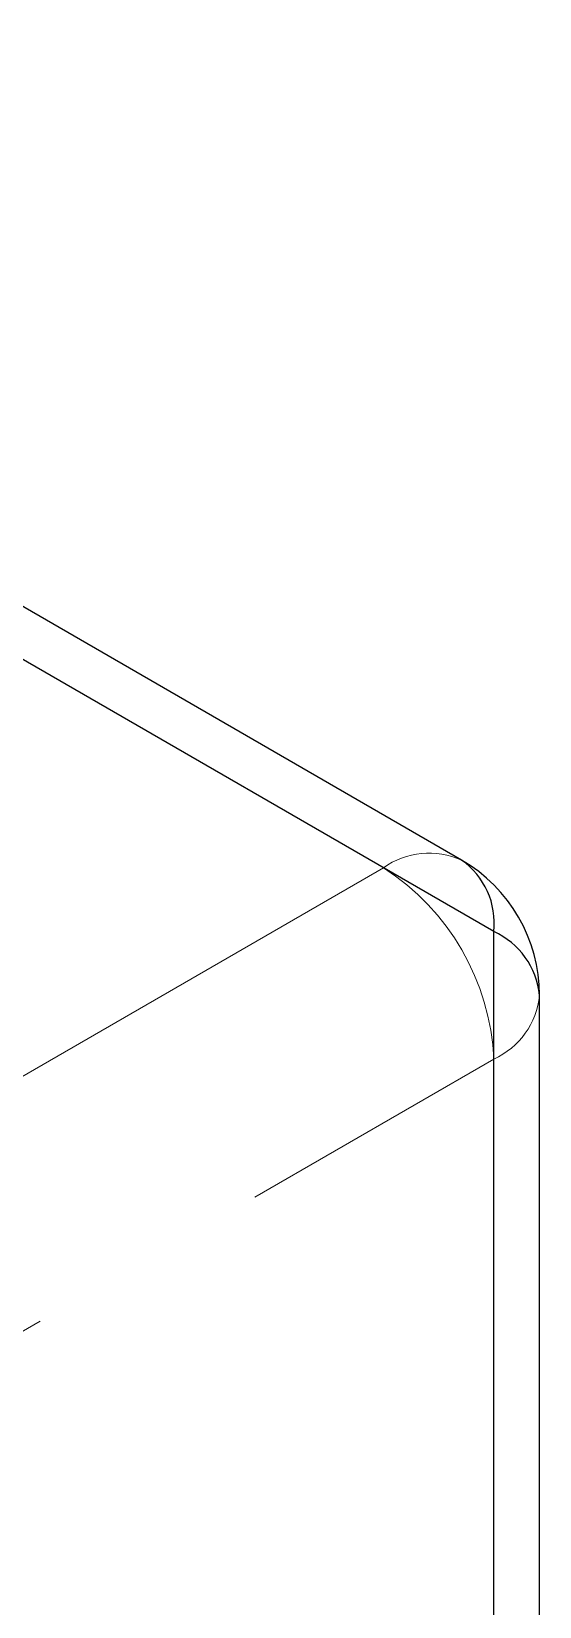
# Model space of a CAD drawing. Header units: millimetres. Extents: x 0 to 841, y 0 to 2287.
# Drawn here: x 583.565 to 584.867, y 219.509 to 223.544 of the extents above; entities that cross this region are included whole.
import ezdxf

# ---------------------------------------------------------------- set-up
doc = ezdxf.new("R2010")
doc.units = ezdxf.units.MM
doc.linetypes.add('HIDDEN', pattern=[1.905, 1.27, -0.635])

msp = doc.modelspace()

# ---------------------------------------------------------------- linework, layer by layer
at = {"color": 7, "linetype": 'Continuous', "lineweight": 25}
for p, q in [((584.6669, 221.421), (580.9899, 223.5437)), ((584.7497, 221.2379), (581.0728, 223.3605)), ((584.7497, 216.5829), (584.7497, 221.2379)), ((584.8669, 216.6505), (584.8669, 221.0746))]:
    msp.add_line(p, q, dxfattribs=at)
at = {"color": 7, "linetype": 'HIDDEN', "lineweight": 18}
for p, q in [((580.7899, 223.5239), (584.4669, 221.4012)), ((584.4669, 221.4012), (582.2041, 220.095)), ((582.487, 219.6051), (584.7497, 220.9113)), ((584.7497, 220.9113), (584.7497, 210.8679))]:
    msp.add_line(p, q, dxfattribs=at)
for centre, radius, start, end in [((584.584, 221.2377), 0.2012, 65.6929, 125.6176), ((584.1356, 220.8834), 0.6147, 2.6055, 57.3945), ((584.6667, 221.0946), 0.2012, 294.3747, 354.3052)]:
    msp.add_arc(centre, radius, start, end, dxfattribs=at)
at = {"color": 7, "linetype": 'Continuous', "lineweight": 25}
for centre, radius, start, end in [((584.4669, 221.0746), 0.4, 0, 60.0027), ((584.5537, 221.2595), 0.1972, 353.7012, 54.9867), ((584.6667, 221.0546), 0.2012, 5.6948, 65.6253)]:
    msp.add_arc(centre, radius, start, end, dxfattribs=at)

doc.saveas('drawing.dxf')
